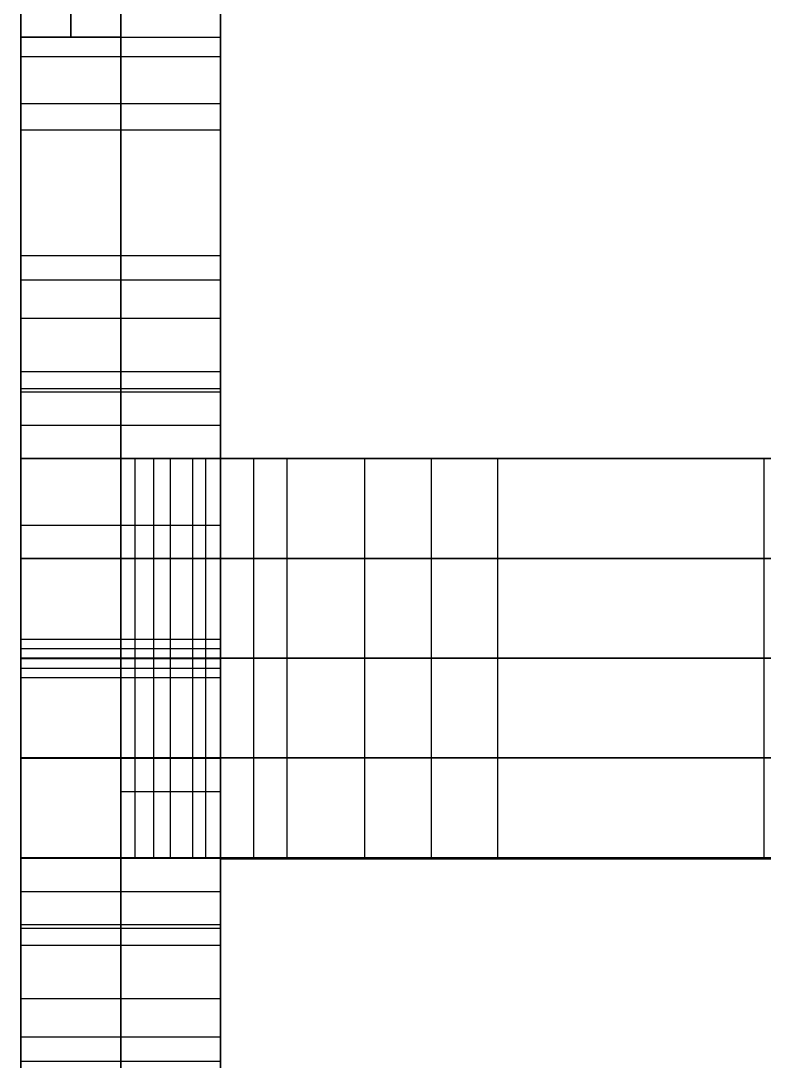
# Model space of a CAD drawing. Extents: x 6886 to 7154, y -44440 to -39703.
# Drawn here: x 6886.5 to 6953.5, y -40607.8 to -40514 of the extents above; entities that cross this region are included whole.
import ezdxf

# ---------------------------------------------------------------- set-up
doc = ezdxf.new("R2010")
doc.units = 0
doc.layers.add('ENDS', color=40, linetype='CONTINUOUS')

# ---------------------------------------------------------------- blocks, each defined once
blk = doc.blocks.new('SKYLARK200_END-S-1')
at = {"layer": 'ENDS'}
for p, q in [((-250, 4712.028, 141), (-250, 3924.028, 141)), ((-250, 3886, 282), (-250, 4021.55, 282)), ((-250, 3886, 264), (-250, 4021.55, 264)), ((-250, 3886, 273), (-250, 4021.55, 273)), ((-259, 3924.028, 141.899), (-259, 3945.028, 141.899)), ((-268, 3924.028, 102.899), (-250, 3924.028, 102.899)), ((-268, 3924.028, 102.899), (-268, 3924.028, 120.899)), ((-268, 3924.028, 180.899), (-250, 3924.028, 180.899)), ((-268, 3924.028, 120.899), (-259, 3924.028, 120.899)), ((-259, 3924.028, 162.899), (-268, 3924.028, 162.899)), ((-268, 3924.028, 162.899), (-268, 3924.028, 180.899)), ((-259, 3924.028, 162.899), (-259, 3924.028, 120.899)), ((-259, 3924.028, 102.899), (-259, 3924.028, 180.899)), ((-259, 3924.028, 141.899), (-250, 3924.028, 141.899)), ((-250, 3924.028, 102.899), (-250, 3924.028, 180.899)), ((-268, 3922.271, 98.656), (-250, 3922.271, 98.656)), ((-268, 3922.271, 185.142), (-250, 3922.271, 185.142)), ((-268, 3869.745, 113.798), (-268, 3918.028, 96.899)), ((-268, 3918.028, 96.899), (-250, 3918.028, 96.899)), ((-268, 3918.028, 186.899), (-250, 3918.028, 186.899)), ((-268, 3918.028, 186.899), (-268, 3869.745, 170)), ((-259, 3869.745, 113.798), (-259, 3918.028, 96.899)), ((-259, 3918.028, 186.899), (-259, 3869.745, 170)), ((-250, 3869.745, 113.798), (-250, 3918.028, 96.899)), ((-250, 3918.028, 186.899), (-250, 3869.745, 170)), ((-268, 3915.653, 294), (-250, 3915.653, 294)), ((-268, 3915.653, -12), (-250, 3915.653, -12)), ((-268, 3904.339, 286), (-250, 3904.339, 286)), ((-268, 3904.339, -4), (-250, 3904.339, -4)), ((-268, 3902.147, 283.101), (-250, 3902.147, 283.101)), ((-268, 3902.147, -1.101), (-250, 3902.147, -1.101)), ((-268, 3886.028, 282), (-268, 3898.683, 282)), ((-268, 3898.683, 282), (-250, 3898.683, 282)), ((-268, 3898.683), (-250, 3898.683)), ((-268, 3898.683), (-268, 3886.028)), ((-259, 3886.028, 282), (-259, 3898.683, 282)), ((-259, 3898.683), (-259, 3886.028)), ((-250, 3886.028, 282), (-250, 3898.683, 282)), ((-250, 3898.683), (-250, 3886.028)), ((-268, 3893.886, 105.349), (-250, 3893.886, 105.349)), ((-268, 3893.886, 178.449), (-250, 3893.886, 178.449)), ((-268, 3892.355, 282), (-250, 3892.355, 282)), ((-268, 3892.355), (-250, 3892.355)), ((-268, 3868.028, 220), (-268, 3892.028, 220)), ((-268, 3892.028, 220), (-250, 3892.028, 220)), ((-268, 3892.028, 220), (-268, 3892.028, 233)), ((-268, 3892.028, 233), (-250, 3892.028, 233)), ((-268, 3892.028, 233), (-268, 3886.028, 233)), ((-268, 3892.028, 258), (-250, 3892.028, 258)), ((-268, 3892.028, 258), (-268, 3892.028, 270)), ((-268, 3892.028, 270), (-250, 3892.028, 270)), ((-268, 3892.028, 270), (-268, 3886.028, 270)), ((-268, 3886.028, 13.798), (-268, 3892.028, 13.798)), ((-268, 3892.028, 13.798), (-250, 3892.028, 13.798)), ((-268, 3892.028, 13.798), (-268, 3892.028, 25.798)), ((-268, 3892.028, 25.798), (-250, 3892.028, 25.798)), ((-268, 3892.028, 25.798), (-268, 3886.028, 25.798)), ((-268, 3892.028, 50.798), (-250, 3892.028, 50.798)), ((-268, 3892.028, 50.798), (-268, 3892.028, 63.798)), ((-268, 3892.028, 63.798), (-250, 3892.028, 63.798)), ((-268, 3892.028, 63.798), (-268, 3868.028, 63.798)), ((-268, 3886.028, 258), (-268, 3892.028, 258)), ((-268, 3886.028, 50.798), (-268, 3892.028, 50.798)), ((-268, 3892.028, 226.5), (-250, 3892.028, 226.5)), ((-268, 3892.028, 264), (-250, 3892.028, 264)), ((-268, 3892.028, 19.798), (-250, 3892.028, 19.798)), ((-268, 3892.028, 57.298), (-250, 3892.028, 57.298)), ((-259, 3868.028, 220), (-259, 3892.028, 220)), ((-259, 3892.028, 220), (-259, 3892.028, 233)), ((-259, 3868.028, 258), (-259, 3892.028, 258)), ((-259, 3892.028, 258), (-259, 3892.028, 270)), ((-259, 3892.028, 270), (-259, 3886.028, 270)), ((-259, 3886.028, 13.798), (-259, 3892.028, 13.798)), ((-259, 3892.028, 13.798), (-259, 3892.028, 25.798)), ((-259, 3868.028, 50.798), (-259, 3892.028, 50.798)), ((-259, 3892.028, 50.798), (-259, 3892.028, 63.798)), ((-259, 3892.028, 63.798), (-259, 3868.028, 63.798)), ((-259, 3892.028, 233), (-259, 3868.028, 233)), ((-259, 3892.028, 25.798), (-259, 3868.028, 25.798)), ((-250, 3868.028, 220), (-250, 3892.028, 220)), ((-250, 3892.028, 220), (-250, 3892.028, 233)), ((-250, 3892.028, 233), (-250, 3868.028, 233)), ((-250, 3868.028, 258), (-250, 3892.028, 258)), ((-250, 3892.028, 258), (-250, 3892.028, 270)), ((-250, 3892.028, 270), (-250, 3886.028, 270)), ((-250, 3886.028, 13.798), (-250, 3892.028, 13.798)), ((-250, 3892.028, 13.798), (-250, 3892.028, 25.798)), ((-250, 3892.028, 25.798), (-250, 3868.028, 25.798)), ((-250, 3868.028, 50.798), (-250, 3892.028, 50.798)), ((-250, 3892.028, 50.798), (-250, 3892.028, 63.798)), ((-250, 3892.028, 63.798), (-250, 3868.028, 63.798)), ((-268, 3889.028, 270), (-250, 3889.028, 270)), ((-268, 3889.028, 13.798), (-250, 3889.028, 13.798)), ((-268, 3868.028, 0), (-268, 3886.028, 0)), ((-237, 3886.028, 0), (-268, 3886.028, 0)), ((-268, 3868.028, 62.899), (-268, 3886.028, 62.899)), ((-268, 3886.028, 0), (-268, 3886.028, 62.899)), ((-268, 3886.028, 62.899), (-244, 3886.028, 62.899)), ((-268, 3868.028, 219.101), (-268, 3886.028, 219.101)), ((-244, 3886.028, 219.101), (-268, 3886.028, 219.101)), ((-268, 3868.028, 282), (-268, 3886.028, 282)), ((-268, 3886.028, 219.101), (-268, 3886.028, 282)), ((-268, 3886.028, 282), (-237, 3886.028, 282)), ((-268, 3868.028, 31.449), (-268, 3886.028, 31.449)), ((-268, 3868.028, 250.55), (-268, 3886.028, 250.55)), ((-268, 3868.028, 0), (-268, 3886.028, 0)), ((-237, 3886.028, 0), (-268, 3886.028, 0)), ((-268, 3868.028, 62.899), (-268, 3886.028, 62.899)), ((-268, 3886.028, 0), (-268, 3886.028, 62.899)), ((-268, 3886.028, 62.899), (-244, 3886.028, 62.899)), ((-268, 3868.028, 219.101), (-268, 3886.028, 219.101)), ((-244, 3886.028, 219.101), (-268, 3886.028, 219.101)), ((-268, 3868.028, 282), (-268, 3886.028, 282)), ((-268, 3886.028, 219.101), (-268, 3886.028, 282)), ((-268, 3886.028, 282), (-237, 3886.028, 282)), ((-268, 3868.028, 31.449), (-268, 3886.028, 31.449)), ((-268, 3868.028, 250.55), (-268, 3886.028, 250.55)), ((-268, 3886.028, 270), (-250, 3886.028, 270)), ((-268, 3886.028, 270), (-268, 3886.028, 282)), ((-268, 3886.028, 282), (-250, 3886.028, 282)), ((-268, 3886.028), (-250, 3886.028)), ((-268, 3886.028), (-268, 3886.028, 13.798)), ((-268, 3886.028, 13.798), (-250, 3886.028, 13.798)), ((-259, 3886.028, 233), (-268, 3886.028, 233)), ((-259, 3886.028, 258), (-268, 3886.028, 258)), ((-268, 3886.028, 258), (-268, 3886.028, 233)), ((-259, 3886.028, 25.798), (-268, 3886.028, 25.798)), ((-259, 3886.028, 50.798), (-268, 3886.028, 50.798)), ((-268, 3886.028, 50.798), (-268, 3886.028, 25.798)), ((-268, 3886.028, 258), (-250, 3886.028, 258)), ((-268, 3886.028, 276), (-250, 3886.028, 276)), ((-268, 3886.028, 6.899), (-250, 3886.028, 6.899)), ((-268, 3886.028, 245.5), (-259, 3886.028, 245.5)), ((-268, 3886.028, 38.298), (-259, 3886.028, 38.298)), ((-263.5, 3886.028, 258), (-263.5, 3886.028, 233)), ((-263.5, 3886.028, 50.798), (-263.5, 3886.028, 25.798)), ((-259, 3868.028, 257.101), (-259, 3886.028, 257.101)), ((-259, 3868.028, 232.101), (-259, 3886.028, 232.101)), ((-259, 3886.028, 257.101), (-259, 3886.028, 232.101)), ((-259, 3868.028, 49.899), (-259, 3886.028, 49.899)), ((-259, 3868.028, 24.899), (-259, 3886.028, 24.899)), ((-259, 3886.028, 49.899), (-259, 3886.028, 24.899)), ((-259, 3868.028, 244.601), (-259, 3886.028, 244.601)), ((-259, 3868.028, 37.399), (-259, 3886.028, 37.399)), ((-259, 3868.028, 257.101), (-259, 3886.028, 257.101)), ((-259, 3868.028, 232.101), (-259, 3886.028, 232.101)), ((-259, 3886.028, 257.101), (-259, 3886.028, 232.101)), ((-259, 3868.028, 49.899), (-259, 3886.028, 49.899)), ((-259, 3868.028, 24.899), (-259, 3886.028, 24.899)), ((-259, 3886.028, 49.899), (-259, 3886.028, 24.899)), ((-259, 3868.028, 244.601), (-259, 3886.028, 244.601)), ((-259, 3868.028, 37.399), (-259, 3886.028, 37.399)), ((-259, 3886.028, 233), (-259, 3886.028, 258)), ((-259, 3868.028, 233), (-259, 3886.028, 233)), ((-259, 3886.028, 258), (-259, 3868.028, 258)), ((-259, 3886.028, 25.798), (-259, 3886.028, 50.798)), ((-259, 3868.028, 25.798), (-259, 3886.028, 25.798)), ((-259, 3886.028, 50.798), (-259, 3868.028, 50.798)), ((-259, 3886.028, 270), (-259, 3886.028, 282)), ((-259, 3886.028), (-259, 3886.028, 13.798)), ((-259, 3868.028, 245.5), (-259, 3886.028, 245.5)), ((-259, 3868.028, 38.298), (-259, 3886.028, 38.298)), ((-259, 3886.028, 25.798), (-250, 3886.028, 25.798)), ((-257.682, 3868.028, 260.283), (-257.682, 3886.028, 260.283)), ((-257.682, 3868.028, 228.919), (-257.682, 3886.028, 228.919)), ((-257.682, 3868.028, 53.081), (-257.682, 3886.028, 53.081)), ((-257.682, 3868.028, 21.717), (-257.682, 3886.028, 21.717)), ((-257.682, 3868.028, 260.283), (-257.682, 3886.028, 260.283)), ((-257.682, 3868.028, 228.919), (-257.682, 3886.028, 228.919)), ((-257.682, 3868.028, 53.081), (-257.682, 3886.028, 53.081)), ((-257.682, 3868.028, 21.717), (-257.682, 3886.028, 21.717)), ((-256, 3868.028, 219.101), (-256, 3886.028, 219.101)), ((-256, 3868.028, 219.101), (-256, 3886.028, 219.101)), ((-254.5, 3868.028, 261.601), (-254.5, 3886.028, 261.601)), ((-254.5, 3868.028, 227.601), (-254.5, 3886.028, 227.601)), ((-254.5, 3868.028, 54.399), (-254.5, 3886.028, 54.399)), ((-254.5, 3868.028, 20.399), (-254.5, 3886.028, 20.399)), ((-254.5, 3868.028, 261.601), (-254.5, 3886.028, 261.601)), ((-254.5, 3868.028, 227.601), (-254.5, 3886.028, 227.601)), ((-254.5, 3868.028, 54.399), (-254.5, 3886.028, 54.399)), ((-254.5, 3868.028, 20.399), (-254.5, 3886.028, 20.399)), ((-252.5, 3868.028, 0), (-252.5, 3886.028, 0)), ((-252.5, 3868.028, 282), (-252.5, 3886.028, 282)), ((-252.5, 3868.028, 0), (-252.5, 3886.028, 0)), ((-252.5, 3868.028, 282), (-252.5, 3886.028, 282)), ((-251.318, 3868.028, 260.283), (-251.318, 3886.028, 260.283)), ((-251.318, 3868.028, 228.919), (-251.318, 3886.028, 228.919)), ((-251.318, 3868.028, 53.081), (-251.318, 3886.028, 53.081)), ((-251.318, 3868.028, 21.717), (-251.318, 3886.028, 21.717)), ((-251.318, 3868.028, 260.283), (-251.318, 3886.028, 260.283)), ((-251.318, 3868.028, 228.919), (-251.318, 3886.028, 228.919)), ((-251.318, 3868.028, 53.081), (-251.318, 3886.028, 53.081)), ((-251.318, 3868.028, 21.717), (-251.318, 3886.028, 21.717)), ((-188, 3886.062, 282), (-250, 3886, 282)), ((-188, 3886.062, 264), (-250, 3886, 264)), ((-188, 3886.062, 273), (-250, 3886, 273)), ((-250, 3868.028, 74.899), (-250, 3886.028, 74.899)), ((-244, 3886.028, 74.899), (-250, 3886.028, 74.899)), ((-250, 3868.028, 207.101), (-250, 3886.028, 207.101)), ((-250, 3886.028, 74.899), (-250, 3886.028, 207.101)), ((-250, 3886.028, 207.101), (-244, 3886.028, 207.101)), ((-250, 3868.028, 257.101), (-250, 3886.028, 257.101)), ((-250, 3868.028, 232.101), (-250, 3886.028, 232.101)), ((-250, 3886.028, 232.101), (-250, 3886.028, 257.101)), ((-250, 3868.028, 49.899), (-250, 3886.028, 49.899)), ((-250, 3886.028, 24.899), (-250, 3886.028, 49.899)), ((-250, 3868.028, 24.899), (-250, 3886.028, 24.899)), ((-250, 3868.028, 62.899), (-250, 3886.028, 62.899)), ((-250, 3868.028, 141), (-250, 3886.028, 141)), ((-250, 3868.028, 244.601), (-250, 3886.028, 244.601)), ((-250, 3868.028, 37.399), (-250, 3886.028, 37.399)), ((-250, 3886.028, 141), (-50, 3886.028, 141)), ((-250, 3868.028, 74.899), (-250, 3886.028, 74.899)), ((-244, 3886.028, 74.899), (-250, 3886.028, 74.899)), ((-250, 3868.028, 207.101), (-250, 3886.028, 207.101)), ((-250, 3886.028, 74.899), (-250, 3886.028, 207.101)), ((-250, 3886.028, 207.101), (-244, 3886.028, 207.101)), ((-250, 3868.028, 257.101), (-250, 3886.028, 257.101)), ((-250, 3868.028, 232.101), (-250, 3886.028, 232.101)), ((-250, 3886.028, 232.101), (-250, 3886.028, 257.101)), ((-250, 3868.028, 49.899), (-250, 3886.028, 49.899)), ((-250, 3886.028, 24.899), (-250, 3886.028, 49.899)), ((-250, 3868.028, 24.899), (-250, 3886.028, 24.899)), ((-250, 3868.028, 62.899), (-250, 3886.028, 62.899)), ((-250, 3868.028, 141), (-250, 3886.028, 141)), ((-250, 3868.028, 244.601), (-250, 3886.028, 244.601)), ((-250, 3868.028, 37.399), (-250, 3886.028, 37.399)), ((-250, 3886.028, 141), (-50, 3886.028, 141)), ((-250, 3886.028, 270), (-250, 3886.028, 282)), ((-250, 3886.028), (-250, 3886.028, 13.798)), ((-250, 3886, 282), (-250, 3886, 264)), ((-247, 3868.028, 74.899), (-247, 3886.028, 74.899)), ((-247, 3868.028, 207.101), (-247, 3886.028, 207.101)), ((-247, 3868.028, 74.899), (-247, 3886.028, 74.899)), ((-247, 3868.028, 207.101), (-247, 3886.028, 207.101)), ((-244, 3868.028, 62.899), (-244, 3886.028, 62.899)), ((-244, 3868.028, 74.899), (-244, 3886.028, 74.899)), ((-244, 3886.028, 62.899), (-244, 3886.028, 74.899)), ((-244, 3868.028, 207.101), (-244, 3886.028, 207.101)), ((-244, 3868.028, 219.101), (-244, 3886.028, 219.101)), ((-244, 3886.028, 207.101), (-244, 3886.028, 219.101)), ((-244, 3868.028, 68.899), (-244, 3886.028, 68.899)), ((-244, 3868.028, 213.101), (-244, 3886.028, 213.101)), ((-244, 3868.028, 62.899), (-244, 3886.028, 62.899)), ((-244, 3868.028, 74.899), (-244, 3886.028, 74.899)), ((-244, 3886.028, 62.899), (-244, 3886.028, 74.899)), ((-244, 3868.028, 207.101), (-244, 3886.028, 207.101)), ((-244, 3868.028, 219.101), (-244, 3886.028, 219.101)), ((-244, 3886.028, 207.101), (-244, 3886.028, 219.101)), ((-244, 3868.028, 68.899), (-244, 3886.028, 68.899)), ((-244, 3868.028, 213.101), (-244, 3886.028, 213.101)), ((-237, 3868.028, 6), (-237, 3886.028, 6)), ((-225, 3886.028, 6), (-237, 3886.028, 6)), ((-237, 3868.028, 0), (-237, 3886.028, 0)), ((-237, 3886.028, 6), (-237, 3886.028, 0)), ((-237, 3868.028, 282), (-237, 3886.028, 282)), ((-237, 3868.028, 276), (-237, 3886.028, 276)), ((-237, 3886.028, 282), (-237, 3886.028, 276)), ((-237, 3886.028, 276), (-225, 3886.028, 276)), ((-237, 3868.028, 3), (-237, 3886.028, 3)), ((-237, 3868.028, 279), (-237, 3886.028, 279)), ((-237, 3868.028, 6), (-237, 3886.028, 6)), ((-225, 3886.028, 6), (-237, 3886.028, 6)), ((-237, 3868.028, 0), (-237, 3886.028, 0)), ((-237, 3886.028, 6), (-237, 3886.028, 0)), ((-237, 3868.028, 282), (-237, 3886.028, 282)), ((-237, 3868.028, 276), (-237, 3886.028, 276)), ((-237, 3886.028, 282), (-237, 3886.028, 276)), ((-237, 3886.028, 276), (-225, 3886.028, 276)), ((-237, 3868.028, 3), (-237, 3886.028, 3)), ((-237, 3868.028, 279), (-237, 3886.028, 279)), ((-231, 3868.028, 6), (-231, 3886.028, 6)), ((-231, 3868.028, 276), (-231, 3886.028, 276)), ((-231, 3868.028, 6), (-231, 3886.028, 6)), ((-231, 3868.028, 276), (-231, 3886.028, 276)), ((-225, 3868.028, -18), (-225, 3886.028, -18)), ((-177, 3886.028, -18), (-225, 3886.028, -18)), ((-225, 3868.028, 6), (-225, 3886.028, 6)), ((-225, 3886.028, -18), (-225, 3886.028, 6)), ((-225, 3868.028, 276), (-225, 3886.028, 276)), ((-225, 3868.028, 300), (-225, 3886.028, 300)), ((-225, 3886.028, 276), (-225, 3886.028, 300)), ((-225, 3886.028, 300), (-177, 3886.028, 300)), ((-225, 3868.028, 0), (-225, 3886.028, 0)), ((-225, 3868.028, 282), (-225, 3886.028, 282)), ((-225, 3868.028, -18), (-225, 3886.028, -18)), ((-177, 3886.028, -18), (-225, 3886.028, -18)), ((-225, 3868.028, 6), (-225, 3886.028, 6)), ((-225, 3886.028, -18), (-225, 3886.028, 6)), ((-225, 3868.028, 276), (-225, 3886.028, 276)), ((-225, 3868.028, 300), (-225, 3886.028, 300)), ((-225, 3886.028, 276), (-225, 3886.028, 300)), ((-225, 3886.028, 300), (-177, 3886.028, 300)), ((-225, 3868.028, 0), (-225, 3886.028, 0)), ((-225, 3868.028, 282), (-225, 3886.028, 282)), ((-219, 3886.031, 282), (-219, 3886.031, 264)), ((-201, 3868.028, -18), (-201, 3886.028, -18)), ((-268, 3880.028, 220), (-250, 3880.028, 220)), ((-268, 3880.028, 63.798), (-250, 3880.028, 63.798)), ((-259, 3880.028, 50.798), (-250, 3880.028, 50.798)), ((-259, 3880.028, 233), (-250, 3880.028, 233)), ((-237, 3877.028, 0), (-268, 3877.028, 0)), ((-268, 3877.028, 0), (-268, 3877.028, 62.899)), ((-268, 3877.028, 62.899), (-244, 3877.028, 62.899)), ((-244, 3877.028, 219.101), (-268, 3877.028, 219.101)), ((-268, 3877.028, 219.101), (-268, 3877.028, 282)), ((-268, 3877.028, 282), (-237, 3877.028, 282)), ((-237, 3877.028, 0), (-268, 3877.028, 0)), ((-268, 3877.028, 0), (-268, 3877.028, 62.899)), ((-268, 3877.028, 62.899), (-244, 3877.028, 62.899)), ((-244, 3877.028, 219.101), (-268, 3877.028, 219.101)), ((-268, 3877.028, 219.101), (-268, 3877.028, 282)), ((-268, 3877.028, 282), (-237, 3877.028, 282)), ((-259, 3877.028, 257.101), (-259, 3877.028, 232.101)), ((-259, 3877.028, 49.899), (-259, 3877.028, 24.899)), ((-259, 3877.028, 257.101), (-259, 3877.028, 232.101)), ((-259, 3877.028, 49.899), (-259, 3877.028, 24.899)), ((-259, 3877.028, 233), (-259, 3877.028, 258)), ((-259, 3877.028, 25.798), (-259, 3877.028, 50.798)), ((-244, 3877.028, 74.899), (-250, 3877.028, 74.899)), ((-250, 3877.028, 74.899), (-250, 3877.028, 207.101)), ((-250, 3877.028, 207.101), (-244, 3877.028, 207.101)), ((-250, 3877.028, 232.101), (-250, 3877.028, 257.101)), ((-250, 3877.028, 24.899), (-250, 3877.028, 49.899)), ((-244, 3877.028, 74.899), (-250, 3877.028, 74.899)), ((-250, 3877.028, 74.899), (-250, 3877.028, 207.101)), ((-250, 3877.028, 207.101), (-244, 3877.028, 207.101)), ((-250, 3877.028, 232.101), (-250, 3877.028, 257.101)), ((-250, 3877.028, 24.899), (-250, 3877.028, 49.899)), ((-244, 3877.028, 62.899), (-244, 3877.028, 74.899)), ((-244, 3877.028, 207.101), (-244, 3877.028, 219.101)), ((-244, 3877.028, 62.899), (-244, 3877.028, 74.899)), ((-244, 3877.028, 207.101), (-244, 3877.028, 219.101)), ((-225, 3877.028, 6), (-237, 3877.028, 6)), ((-237, 3877.028, 6), (-237, 3877.028, 0)), ((-237, 3877.028, 282), (-237, 3877.028, 276)), ((-237, 3877.028, 276), (-225, 3877.028, 276)), ((-225, 3877.028, 6), (-237, 3877.028, 6)), ((-237, 3877.028, 6), (-237, 3877.028, 0)), ((-237, 3877.028, 282), (-237, 3877.028, 276)), ((-237, 3877.028, 276), (-225, 3877.028, 276)), ((-177, 3877.028, -18), (-225, 3877.028, -18)), ((-225, 3877.028, -18), (-225, 3877.028, 6)), ((-225, 3877.028, 276), (-225, 3877.028, 300)), ((-225, 3877.028, 300), (-177, 3877.028, 300)), ((-177, 3877.028, -18), (-225, 3877.028, -18)), ((-225, 3877.028, -18), (-225, 3877.028, 6)), ((-225, 3877.028, 276), (-225, 3877.028, 300)), ((-225, 3877.028, 300), (-177, 3877.028, 300)), ((-268, 3869.745, 113.798), (-250, 3869.745, 113.798)), ((-268, 3869.745, 170), (-250, 3869.745, 170)), ((-268, 3868.9, 113.985), (-250, 3868.9, 113.985)), ((-268, 3868.9, 169.813), (-250, 3868.9, 169.813)), ((-237, 3868.028, 0), (-268, 3868.028, 0)), ((-268, 3868.028, 0), (-268, 3868.028, 62.899)), ((-268, 3868.028, 62.899), (-244, 3868.028, 62.899)), ((-244, 3868.028, 219.101), (-268, 3868.028, 219.101)), ((-268, 3868.028, 219.101), (-268, 3868.028, 282)), ((-268, 3868.028, 282), (-237, 3868.028, 282)), ((-268, 3850.028, 0), (-268, 3868.028, 0)), ((-237, 3868.028, 0), (-268, 3868.028, 0)), ((-268, 3850.028, 62.899), (-268, 3868.028, 62.899)), ((-268, 3868.028, 0), (-268, 3868.028, 62.899)), ((-268, 3868.028, 62.899), (-244, 3868.028, 62.899)), ((-268, 3850.028, 219.101), (-268, 3868.028, 219.101)), ((-244, 3868.028, 219.101), (-268, 3868.028, 219.101)), ((-268, 3850.028, 282), (-268, 3868.028, 282)), ((-268, 3868.028, 219.101), (-268, 3868.028, 282)), ((-268, 3868.028, 282), (-237, 3868.028, 282)), ((-268, 3850.028, 31.449), (-268, 3868.028, 31.449)), ((-268, 3850.028, 250.55), (-268, 3868.028, 250.55)), ((-237, 3868.028, 0), (-268, 3868.028, 0)), ((-268, 3868.028, 0), (-268, 3868.028, 62.899)), ((-268, 3868.028, 62.899), (-244, 3868.028, 62.899)), ((-244, 3868.028, 219.101), (-268, 3868.028, 219.101)), ((-268, 3868.028, 219.101), (-268, 3868.028, 282)), ((-268, 3868.028, 282), (-237, 3868.028, 282)), ((-268, 3868.028, 169.749), (-268, 3868.028, 220)), ((-268, 3868.028, 220), (-250, 3868.028, 220)), ((-268, 3868.028, 169.749), (-250, 3868.028, 169.749)), ((-268, 3868.028, 63.798), (-250, 3868.028, 63.798)), ((-268, 3868.028, 63.798), (-268, 3868.028, 114.049)), ((-268, 3868.028, 114.049), (-250, 3868.028, 114.049)), ((-268, 3868.028, 194.874), (-250, 3868.028, 194.874)), ((-268, 3868.028, 88.924), (-250, 3868.028, 88.924)), ((-268, 3850, 220), (-268, 3868, 220)), ((-268, 3868, 220), (-250, 3868, 220)), ((-268, 3868, 220), (-268, 3868, 169.749)), ((-268, 3868, 169.749), (-250, 3868, 169.749)), ((-268, 3868, 114.049), (-250, 3868, 114.049)), ((-268, 3868, 114.049), (-268, 3868, 63.798)), ((-268, 3868, 63.798), (-250, 3868, 63.798)), ((-268, 3868, 63.798), (-268, 3850, 63.798)), ((-268, 3868, 170), (-250, 3868, 170)), ((-268, 3868, 113.798), (-250, 3868, 113.798)), ((-259, 3868.028, 257.101), (-259, 3868.028, 232.101)), ((-259, 3868.028, 49.899), (-259, 3868.028, 24.899)), ((-259, 3850.028, 257.101), (-259, 3868.028, 257.101)), ((-259, 3850.028, 232.101), (-259, 3868.028, 232.101)), ((-259, 3868.028, 257.101), (-259, 3868.028, 232.101)), ((-259, 3850.028, 49.899), (-259, 3868.028, 49.899)), ((-259, 3850.028, 24.899), (-259, 3868.028, 24.899)), ((-259, 3868.028, 49.899), (-259, 3868.028, 24.899)), ((-259, 3850.028, 244.601), (-259, 3868.028, 244.601)), ((-259, 3850.028, 37.399), (-259, 3868.028, 37.399)), ((-259, 3868.028, 257.101), (-259, 3868.028, 232.101)), ((-259, 3868.028, 49.899), (-259, 3868.028, 24.899)), ((-259, 3868.028, 258), (-259, 3868.028, 233)), ((-259, 3868.028, 233), (-250, 3868.028, 233)), ((-259, 3868.028, 258), (-250, 3868.028, 258)), ((-259, 3868.028, 50.798), (-259, 3868.028, 25.798)), ((-259, 3868.028, 25.798), (-250, 3868.028, 25.798)), ((-259, 3868.028, 50.798), (-250, 3868.028, 50.798)), ((-259, 3868.028, 169.749), (-259, 3868.028, 220)), ((-259, 3868.028, 63.798), (-259, 3868.028, 114.049)), ((-259, 3868.028, 245.5), (-250, 3868.028, 245.5)), ((-259, 3868.028, 38.298), (-250, 3868.028, 38.298)), ((-259, 3868, 25.798), (-259, 3868, 50.798)), ((-259, 3868, 50.798), (-259, 3850, 50.798)), ((-259, 3850, 25.798), (-259, 3868, 25.798)), ((-259, 3868, 50.798), (-250, 3868, 50.798)), ((-259, 3868, 25.798), (-250, 3868, 25.798)), ((-259, 3868, 258), (-259, 3850, 258)), ((-259, 3868, 233), (-259, 3868, 258)), ((-259, 3850, 233), (-259, 3868, 233)), ((-259, 3868, 258), (-250, 3868, 258)), ((-259, 3868, 233), (-250, 3868, 233)), ((-259, 3850, 220), (-259, 3868, 220)), ((-259, 3868, 220), (-259, 3868, 169.749)), ((-259, 3868, 114.049), (-259, 3868, 63.798)), ((-259, 3868, 63.798), (-259, 3850, 63.798)), ((-259, 3850, 38.298), (-259, 3868, 38.298)), ((-259, 3844, 50.798), (-259, 3868, 50.798)), ((-259, 3868, 50.798), (-259, 3868, 25.798)), ((-259, 3868, 38.298), (-250, 3868, 38.298)), ((-259, 3868, 25.798), (-259, 3844, 25.798)), ((-259, 3850, 245.5), (-259, 3868, 245.5)), ((-259, 3844, 258), (-259, 3868, 258)), ((-259, 3868, 245.5), (-250, 3868, 245.5)), ((-257.682, 3850.028, 260.283), (-257.682, 3868.028, 260.283)), ((-257.682, 3850.028, 228.919), (-257.682, 3868.028, 228.919)), ((-257.682, 3850.028, 53.081), (-257.682, 3868.028, 53.081)), ((-257.682, 3850.028, 21.717), (-257.682, 3868.028, 21.717)), ((-256, 3850.028, 219.101), (-256, 3868.028, 219.101)), ((-254.5, 3850.028, 261.601), (-254.5, 3868.028, 261.601)), ((-254.5, 3850.028, 227.601), (-254.5, 3868.028, 227.601)), ((-254.5, 3850.028, 54.399), (-254.5, 3868.028, 54.399)), ((-254.5, 3850.028, 20.399), (-254.5, 3868.028, 20.399)), ((-254.5, 3868.028, 233), (-254.5, 3868.028, 258)), ((-254.5, 3868.028, 25.798), (-254.5, 3868.028, 50.798)), ((-254.5, 3868, 258), (-254.5, 3868, 233)), ((-252.5, 3850.028, 0), (-252.5, 3868.028, 0)), ((-252.5, 3850.028, 282), (-252.5, 3868.028, 282)), ((-251.318, 3850.028, 260.283), (-251.318, 3868.028, 260.283)), ((-251.318, 3850.028, 228.919), (-251.318, 3868.028, 228.919)), ((-251.318, 3850.028, 53.081), (-251.318, 3868.028, 53.081)), ((-251.318, 3850.028, 21.717), (-251.318, 3868.028, 21.717)), ((-244, 3868.028, 74.899), (-250, 3868.028, 74.899)), ((-250, 3868.028, 74.899), (-250, 3868.028, 207.101)), ((-250, 3868.028, 207.101), (-244, 3868.028, 207.101)), ((-250, 3868.028, 232.101), (-250, 3868.028, 257.101)), ((-250, 3868.028, 24.899), (-250, 3868.028, 49.899)), ((-250, 3868.028, 141), (-50, 3868.028, 141)), ((-250, 3850.028, 74.899), (-250, 3868.028, 74.899)), ((-244, 3868.028, 74.899), (-250, 3868.028, 74.899)), ((-250, 3850.028, 207.101), (-250, 3868.028, 207.101)), ((-250, 3868.028, 74.899), (-250, 3868.028, 207.101)), ((-250, 3868.028, 207.101), (-244, 3868.028, 207.101)), ((-250, 3850.028, 257.101), (-250, 3868.028, 257.101)), ((-250, 3850.028, 232.101), (-250, 3868.028, 232.101)), ((-250, 3868.028, 232.101), (-250, 3868.028, 257.101)), ((-250, 3850.028, 49.899), (-250, 3868.028, 49.899)), ((-250, 3868.028, 24.899), (-250, 3868.028, 49.899)), ((-250, 3850.028, 24.899), (-250, 3868.028, 24.899)), ((-250, 3850.028, 62.899), (-250, 3868.028, 62.899)), ((-250, 3850.028, 141), (-250, 3868.028, 141)), ((-250, 3850.028, 244.601), (-250, 3868.028, 244.601)), ((-250, 3850.028, 37.399), (-250, 3868.028, 37.399)), ((-250, 3868.028, 141), (-50, 3868.028, 141)), ((-244, 3868.028, 74.899), (-250, 3868.028, 74.899)), ((-250, 3868.028, 74.899), (-250, 3868.028, 207.101)), ((-250, 3868.028, 207.101), (-244, 3868.028, 207.101)), ((-250, 3868.028, 232.101), (-250, 3868.028, 257.101)), ((-250, 3868.028, 24.899), (-250, 3868.028, 49.899)), ((-250, 3868.028, 141), (-50, 3868.028, 141)), ((-250, 3868.028, 169.749), (-250, 3868.028, 220)), ((-250, 3868.028, 233), (-250, 3868.028, 258)), ((-250, 3868.028, 25.798), (-250, 3868.028, 50.798)), ((-250, 3868.028, 63.798), (-250, 3868.028, 114.049)), ((-250, 3844, 258), (-250, 3868, 258)), ((-250, 3868, 258), (-250, 3868, 233)), ((-250, 3868, 233), (-250, 3844, 233)), ((-250, 3850, 220), (-250, 3868, 220)), ((-250, 3868, 220), (-250, 3868, 169.749)), ((-250, 3868, 114.049), (-250, 3868, 63.798)), ((-250, 3868, 63.798), (-250, 3850, 63.798)), ((-250, 3844, 50.798), (-250, 3868, 50.798)), ((-250, 3868, 50.798), (-250, 3868, 25.798)), ((-250, 3868, 25.798), (-250, 3844, 25.798)), ((-247, 3850.028, 74.899), (-247, 3868.028, 74.899)), ((-247, 3850.028, 207.101), (-247, 3868.028, 207.101)), ((-244, 3868.028, 62.899), (-244, 3868.028, 74.899)), ((-244, 3868.028, 207.101), (-244, 3868.028, 219.101)), ((-244, 3850.028, 62.899), (-244, 3868.028, 62.899)), ((-244, 3850.028, 74.899), (-244, 3868.028, 74.899)), ((-244, 3868.028, 62.899), (-244, 3868.028, 74.899)), ((-244, 3850.028, 207.101), (-244, 3868.028, 207.101)), ((-244, 3850.028, 219.101), (-244, 3868.028, 219.101)), ((-244, 3868.028, 207.101), (-244, 3868.028, 219.101)), ((-244, 3850.028, 68.899), (-244, 3868.028, 68.899)), ((-244, 3850.028, 213.101), (-244, 3868.028, 213.101)), ((-244, 3868.028, 62.899), (-244, 3868.028, 74.899)), ((-244, 3868.028, 207.101), (-244, 3868.028, 219.101)), ((-225, 3868.028, 6), (-237, 3868.028, 6)), ((-237, 3868.028, 6), (-237, 3868.028, 0)), ((-237, 3868.028, 282), (-237, 3868.028, 276)), ((-237, 3868.028, 276), (-225, 3868.028, 276)), ((-237, 3850.028, 6), (-237, 3868.028, 6)), ((-225, 3868.028, 6), (-237, 3868.028, 6)), ((-237, 3850.028, 0), (-237, 3868.028, 0)), ((-237, 3868.028, 6), (-237, 3868.028, 0)), ((-237, 3850.028, 282), (-237, 3868.028, 282)), ((-237, 3850.028, 276), (-237, 3868.028, 276)), ((-237, 3868.028, 282), (-237, 3868.028, 276)), ((-237, 3868.028, 276), (-225, 3868.028, 276)), ((-237, 3850.028, 3), (-237, 3868.028, 3)), ((-237, 3850.028, 279), (-237, 3868.028, 279)), ((-225, 3868.028, 6), (-237, 3868.028, 6)), ((-237, 3868.028, 6), (-237, 3868.028, 0)), ((-237, 3868.028, 282), (-237, 3868.028, 276)), ((-237, 3868.028, 276), (-225, 3868.028, 276)), ((-231, 3850.028, 6), (-231, 3868.028, 6)), ((-231, 3850.028, 276), (-231, 3868.028, 276)), ((-177, 3868.028, -18), (-225, 3868.028, -18)), ((-225, 3868.028, -18), (-225, 3868.028, 6)), ((-225, 3868.028, 276), (-225, 3868.028, 300)), ((-225, 3868.028, 300), (-177, 3868.028, 300)), ((-225, 3850.028, -18), (-225, 3868.028, -18)), ((-177, 3868.028, -18), (-225, 3868.028, -18)), ((-225, 3850.028, 6), (-225, 3868.028, 6)), ((-225, 3868.028, -18), (-225, 3868.028, 6)), ((-225, 3850.028, 276), (-225, 3868.028, 276)), ((-225, 3850.028, 300), (-225, 3868.028, 300)), ((-225, 3868.028, 276), (-225, 3868.028, 300)), ((-225, 3868.028, 300), (-177, 3868.028, 300)), ((-225, 3850.028, 0), (-225, 3868.028, 0)), ((-225, 3850.028, 282), (-225, 3868.028, 282)), ((-177, 3868.028, -18), (-225, 3868.028, -18)), ((-225, 3868.028, -18), (-225, 3868.028, 6)), ((-225, 3868.028, 276), (-225, 3868.028, 300)), ((-225, 3868.028, 300), (-177, 3868.028, 300)), ((-201, 3850.028, -18), (-201, 3868.028, -18)), ((-268, 3867.128, 169.812), (-250, 3867.128, 169.812)), ((-268, 3867.128, 113.985), (-250, 3867.128, 113.985)), ((-268, 3866.284, 170), (-250, 3866.284, 170)), ((-268, 3866.284, 170), (-268, 3818, 186.899)), ((-268, 3818, 96.899), (-268, 3866.284, 113.798)), ((-268, 3866.284, 113.798), (-250, 3866.284, 113.798)), ((-259, 3866.284, 170), (-259, 3818, 186.899)), ((-259, 3818, 96.899), (-259, 3866.284, 113.798)), ((-250, 3866.284, 170), (-250, 3818, 186.899)), ((-250, 3818, 96.899), (-250, 3866.284, 113.798)), ((-237, 3859.028, 0), (-268, 3859.028, 0)), ((-268, 3859.028, 0), (-268, 3859.028, 62.899)), ((-268, 3859.028, 62.899), (-244, 3859.028, 62.899)), ((-244, 3859.028, 219.101), (-268, 3859.028, 219.101)), ((-268, 3859.028, 219.101), (-268, 3859.028, 282)), ((-268, 3859.028, 282), (-237, 3859.028, 282)), ((-268, 3859, 220), (-250, 3859, 220)), ((-268, 3859, 63.798), (-250, 3859, 63.798)), ((-259, 3859.028, 257.101), (-259, 3859.028, 232.101)), ((-259, 3859.028, 49.899), (-259, 3859.028, 24.899)), ((-259, 3859, 25.798), (-259, 3859, 50.798)), ((-259, 3859, 233), (-259, 3859, 258)), ((-244, 3859.028, 74.899), (-250, 3859.028, 74.899)), ((-250, 3859.028, 74.899), (-250, 3859.028, 207.101)), ((-250, 3859.028, 207.101), (-244, 3859.028, 207.101)), ((-250, 3859.028, 232.101), (-250, 3859.028, 257.101)), ((-250, 3859.028, 24.899), (-250, 3859.028, 49.899)), ((-244, 3859.028, 62.899), (-244, 3859.028, 74.899)), ((-244, 3859.028, 207.101), (-244, 3859.028, 219.101)), ((-225, 3859.028, 6), (-237, 3859.028, 6)), ((-237, 3859.028, 6), (-237, 3859.028, 0)), ((-237, 3859.028, 282), (-237, 3859.028, 276)), ((-237, 3859.028, 276), (-225, 3859.028, 276)), ((-177, 3859.028, -18), (-225, 3859.028, -18)), ((-225, 3859.028, -18), (-225, 3859.028, 6)), ((-225, 3859.028, 276), (-225, 3859.028, 300)), ((-225, 3859.028, 300), (-177, 3859.028, 300)), ((-259, 3856, 50.798), (-250, 3856, 50.798)), ((-237, 3850.028, 0), (-268, 3850.028, 0)), ((-268, 3850.028, 0), (-268, 3850.028, 62.899)), ((-268, 3850.028, 62.899), (-244, 3850.028, 62.899)), ((-244, 3850.028, 219.101), (-268, 3850.028, 219.101)), ((-268, 3850.028, 219.101), (-268, 3850.028, 282)), ((-268, 3850.028, 282), (-237, 3850.028, 282)), ((-268, 3837.346, 282), (-268, 3850, 282)), ((-268, 3850, 282), (-250, 3850, 282)), ((-268, 3850, 282), (-268, 3850, 270)), ((-268, 3850, 270), (-250, 3850, 270)), ((-268, 3850, 270), (-268, 3844, 270)), ((-268, 3844, 258), (-268, 3850, 258)), ((-268, 3844, 221), (-268, 3850, 221)), ((-268, 3850, 221), (-250, 3850, 221)), ((-268, 3850, 221), (-268, 3850, 220)), ((-268, 3850, 220), (-250, 3850, 220)), ((-268, 3850, 63.798), (-250, 3850, 63.798)), ((-268, 3850, 63.798), (-268, 3850, 62.798)), ((-268, 3850, 62.798), (-250, 3850, 62.798)), ((-268, 3850, 62.798), (-268, 3844, 62.798)), ((-268, 3844, 50.798), (-268, 3850, 50.798)), ((-268, 3844, 13.798), (-268, 3850, 13.798)), ((-268, 3850, 13.798), (-250, 3850, 13.798)), ((-268, 3850, 13.798), (-268, 3850, 0)), ((-268, 3850, 0), (-250, 3850, 0)), ((-268, 3850, 0), (-268, 3837.346, 0)), ((-259, 3850, 50.798), (-268, 3850, 50.798)), ((-268, 3850, 25.798), (-259, 3850, 25.798)), ((-268, 3850, 25.798), (-268, 3850, 50.798)), ((-268, 3850, 25.798), (-268, 3844, 25.798)), ((-268, 3850, 233), (-268, 3850, 258)), ((-268, 3850, 233), (-259, 3850, 233)), ((-259, 3850, 258), (-268, 3850, 258)), ((-268, 3850, 233), (-268, 3844, 233)), ((-268, 3850, 276), (-250, 3850, 276)), ((-268, 3850, 220.5), (-250, 3850, 220.5)), ((-268, 3850, 63.298), (-250, 3850, 63.298)), ((-268, 3850, 6.899), (-250, 3850, 6.899)), ((-268, 3850, 38.298), (-259, 3850, 38.298)), ((-268, 3850, 245.5), (-259, 3850, 245.5)), ((-268, 3850, 233), (-250, 3850, 233)), ((-263.5, 3850, 25.798), (-263.5, 3850, 50.798)), ((-263.5, 3850, 233), (-263.5, 3850, 258)), ((-259, 3850.028, 257.101), (-259, 3850.028, 232.101)), ((-259, 3850.028, 49.899), (-259, 3850.028, 24.899)), ((-259, 3850, 50.798), (-259, 3850, 25.798)), ((-259, 3850, 258), (-259, 3850, 233)), ((-259, 3837.346, 282), (-259, 3850, 282)), ((-259, 3850, 282), (-259, 3850, 270)), ((-259, 3850, 270), (-259, 3844, 270)), ((-259, 3844, 221), (-259, 3850, 221)), ((-259, 3850, 221), (-259, 3850, 220)), ((-259, 3850, 63.798), (-259, 3850, 62.798)), ((-259, 3850, 62.798), (-259, 3844, 62.798)), ((-259, 3844, 13.798), (-259, 3850, 13.798)), ((-259, 3850, 13.798), (-259, 3850, 0)), ((-259, 3850, 0), (-259, 3837.346, 0)), ((-259, 3850, 25.798), (-250, 3850, 25.798)), ((-259, 3850, 258), (-250, 3850, 258)), ((-259, 3850, 233), (-259, 3844, 233)), ((-244, 3850.028, 74.899), (-250, 3850.028, 74.899)), ((-250, 3850.028, 74.899), (-250, 3850.028, 207.101)), ((-250, 3850.028, 207.101), (-244, 3850.028, 207.101)), ((-250, 3850.028, 232.101), (-250, 3850.028, 257.101)), ((-250, 3850.028, 24.899), (-250, 3850.028, 49.899)), ((-250, 3850.028, 141), (-50, 3850.028, 141)), ((-250, 3837.346, 282), (-250, 3850, 282)), ((-250, 3850, 282), (-250, 3850, 270)), ((-250, 3850, 270), (-250, 3844, 270)), ((-250, 3844, 221), (-250, 3850, 221)), ((-250, 3850, 221), (-250, 3850, 220)), ((-250, 3850, 63.798), (-250, 3850, 62.798)), ((-250, 3850, 62.798), (-250, 3844, 62.798)), ((-250, 3844, 13.798), (-250, 3850, 13.798)), ((-250, 3850, 13.798), (-250, 3850, 0)), ((-250, 3850, 0), (-250, 3837.346, 0)), ((-250, 3714.394, 282), (-250, 3849.944, 282)), ((-250, 3849.944, 282), (-250, 3849.944, 264)), ((-250, 3714.394, 264), (-250, 3849.944, 264)), ((-250, 3849.944, 282), (-188, 3849.881, 282)), ((-250, 3849.944, 264), (-188, 3849.881, 264)), ((-250, 3714.394, 273), (-250, 3849.944, 273)), ((-250, 3849.944, 273), (-188, 3849.881, 273)), ((-244, 3850.028, 62.899), (-244, 3850.028, 74.899)), ((-244, 3850.028, 207.101), (-244, 3850.028, 219.101)), ((-225, 3850.028, 6), (-237, 3850.028, 6)), ((-237, 3850.028, 6), (-237, 3850.028, 0)), ((-237, 3850.028, 282), (-237, 3850.028, 276)), ((-237, 3850.028, 276), (-225, 3850.028, 276)), ((-177, 3850.028, -18), (-225, 3850.028, -18)), ((-225, 3850.028, -18), (-225, 3850.028, 6)), ((-225, 3850.028, 276), (-225, 3850.028, 300)), ((-225, 3850.028, 300), (-177, 3850.028, 300)), ((-219, 3849.912, 282), (-219, 3849.912, 264)), ((-268, 3847, 270), (-250, 3847, 270)), ((-268, 3847, 221), (-250, 3847, 221)), ((-268, 3847, 62.798), (-250, 3847, 62.798)), ((-268, 3847, 13.798), (-250, 3847, 13.798)), ((-268, 3844, 270), (-250, 3844, 270)), ((-268, 3844, 270), (-268, 3844, 258)), ((-268, 3844, 258), (-250, 3844, 258)), ((-268, 3844, 233), (-250, 3844, 233)), ((-268, 3844, 233), (-268, 3844, 221)), ((-268, 3844, 221), (-250, 3844, 221)), ((-268, 3844, 62.798), (-250, 3844, 62.798)), ((-268, 3844, 62.798), (-268, 3844, 50.798)), ((-268, 3844, 50.798), (-250, 3844, 50.798)), ((-268, 3844, 25.798), (-250, 3844, 25.798)), ((-268, 3844, 25.798), (-268, 3844, 13.798)), ((-268, 3844, 13.798), (-250, 3844, 13.798)), ((-268, 3844, 264), (-250, 3844, 264)), ((-268, 3844, 227), (-250, 3844, 227)), ((-268, 3844, 56.798), (-250, 3844, 56.798)), ((-268, 3844, 19.798), (-250, 3844, 19.798)), ((-268, 3843.673, 282), (-250, 3843.673, 282)), ((-268, 3843.673, 0), (-250, 3843.673, 0)), ((-259, 3844, 270), (-259, 3844, 258)), ((-259, 3844, 233), (-259, 3844, 221)), ((-259, 3844, 62.798), (-259, 3844, 50.798)), ((-259, 3844, 25.798), (-259, 3844, 13.798)), ((-250, 3844, 270), (-250, 3844, 258)), ((-250, 3844, 233), (-250, 3844, 221)), ((-250, 3844, 62.798), (-250, 3844, 50.798)), ((-250, 3844, 25.798), (-250, 3844, 13.798)), ((-268, 3842.142, 178.449), (-250, 3842.142, 178.449)), ((-268, 3842.142, 105.348), (-250, 3842.142, 105.348)), ((-268, 3837.346, 282), (-250, 3837.346, 282)), ((-268, 3837.346, 0), (-250, 3837.346, 0)), ((-268, 3833.881, 283.101), (-250, 3833.881, 283.101)), ((-268, 3833.881, -1.101), (-250, 3833.881, -1.101)), ((-268, 3831.689, 286), (-250, 3831.689, 286))]:
    blk.add_line(p, q, dxfattribs=at)
at = {"layer": 'ENDS', "extrusion": (-1, 0, 0)}
for centre, radius, start, end in [((-3924.028, 141.899, 268), 21, 90, 270), ((-3924.028, 141.899, 263.5), 21, 90, 270), ((-3915.653, 282, 268), 12, 19.47122, 160.52878), ((-3915.653, 0, 268), 12, 199.47122, 340.52878), ((-3915.653, 282, 259), 12, 19.47122, 160.52878), ((-3915.653, 0, 259), 12, 199.47122, 340.52878), ((-3915.653, 282, 250), 12, 19.47122, 160.52878), ((-3915.653, 0, 250), 12, 199.47122, 340.52878), ((-3868.028, 108.049, 268), 6, 90, 106.62295), ((-3868.028, 175.749, 268), 6, 253.37705, 270), ((-3868.028, 108.049, 259), 6, 90, 106.62295), ((-3868.028, 175.749, 259), 6, 253.37705, 270), ((-3868.028, 108.049, 250), 6, 90, 106.62295), ((-3868.028, 175.749, 250), 6, 253.37705, 270), ((-3868, 175.749, 268), 6, 270, 286.62295), ((-3868, 108.049, 268), 6, 73.37705, 90), ((-3868, 175.749, 259), 6, 270, 286.62295), ((-3868, 108.049, 259), 6, 73.37705, 90), ((-3868, 175.749, 250), 6, 270, 286.62295), ((-3868, 108.049, 250), 6, 73.37705, 90), ((-3820.375, 282, 268), 12, 19.47122, 160.52878), ((-3820.375, 282, 259), 12, 19.47122, 160.52878), ((-3820.375, 282, 250), 12, 19.47122, 160.52878)]:
    blk.add_arc(centre, radius, start, end, dxfattribs=at)
at = {"layer": 'ENDS', "extrusion": (1, 0, 0)}
for centre, radius, start, end in [((3924.028, 141.899, -259), 21, 270, 90), ((3918.028, 102.899, -268), 6, 270, 0), ((3918.028, 180.899, -268), 6, 360, 90), ((3918.028, 102.899, -259), 6, 270, 0), ((3918.028, 180.899, -259), 6, 360, 90), ((3918.028, 102.899, -250), 6, 270, 0), ((3918.028, 180.899, -250), 6, 360, 90), ((3898.683, 288, -268), 6, 270, 340.52878), ((3898.683, -6, -268), 6, 19.47122, 90), ((3898.683, 288, -259), 6, 270, 340.52878), ((3898.683, -6, -259), 6, 19.47122, 90), ((3898.683, 288, -250), 6, 270, 340.52878), ((3898.683, -6, -250), 6, 19.47122, 90), ((3837.346, 288, -268), 6, 199.47122, 270), ((3837.346, -6, -268), 6, 90, 160.52878), ((3837.346, 288, -259), 6, 199.47122, 270), ((3837.346, -6, -259), 6, 90, 160.52878), ((3837.346, 288, -250), 6, 199.47122, 270), ((3837.346, -6, -250), 6, 90, 160.52878)]:
    blk.add_arc(centre, radius, start, end, dxfattribs=at)
at = {"layer": 'ENDS', "extrusion": (0, -1, 0)}
for centre, start, end in [((-254.5, 257.101, -3886.028), 359.99989, 180), ((-254.5, 232.101, -3886.028), 179.99992, 0.00009), ((-254.5, 49.899, -3886.028), 359.99991, 180.00008), ((-254.5, 24.899, -3886.028), 180, 0.00011), ((-254.5, 257.101, -3886.028), 359.99989, 180), ((-254.5, 232.101, -3886.028), 179.99992, 0.00009), ((-254.5, 49.899, -3886.028), 359.99991, 180.00008), ((-254.5, 24.899, -3886.028), 180, 0.00011), ((-254.5, 257.101, -3877.028), 359.99989, 180), ((-254.5, 232.101, -3877.028), 179.99992, 0.00009), ((-254.5, 49.899, -3877.028), 359.99991, 180.00008), ((-254.5, 24.899, -3877.028), 180, 0.00011), ((-254.5, 257.101, -3877.028), 359.99989, 180), ((-254.5, 232.101, -3877.028), 179.99992, 0.00009), ((-254.5, 49.899, -3877.028), 359.99991, 180.00008), ((-254.5, 24.899, -3877.028), 180, 0.00011), ((-254.5, 257.101, -3868.028), 359.99989, 180), ((-254.5, 232.101, -3868.028), 179.99992, 0.00009), ((-254.5, 49.899, -3868.028), 359.99991, 180.00008), ((-254.5, 24.899, -3868.028), 180, 0.00011), ((-254.5, 257.101, -3868.028), 359.99989, 180), ((-254.5, 232.101, -3868.028), 179.99992, 0.00009), ((-254.5, 49.899, -3868.028), 359.99991, 180.00008), ((-254.5, 24.899, -3868.028), 180, 0.00011), ((-254.5, 257.101, -3868.028), 359.99989, 180), ((-254.5, 232.101, -3868.028), 179.99992, 0.00009), ((-254.5, 49.899, -3868.028), 359.99991, 180.00008), ((-254.5, 24.899, -3868.028), 180, 0.00011), ((-254.5, 257.101, -3859.028), 359.99989, 180), ((-254.5, 232.101, -3859.028), 179.99992, 0.00009), ((-254.5, 49.899, -3859.028), 359.99991, 180.00008), ((-254.5, 24.899, -3859.028), 180, 0.00011), ((-254.5, 257.101, -3850.028), 359.99989, 180), ((-254.5, 232.101, -3850.028), 179.99992, 0.00009), ((-254.5, 49.899, -3850.028), 359.99991, 180.00008), ((-254.5, 24.899, -3850.028), 180, 0.00011)]:
    blk.add_arc(centre, 4.5, start, end, dxfattribs=at)

msp = doc.modelspace()

# ---------------------------------------------------------------- block references
at = {"layer": 'ENDS'}
msp.add_blockref('SKYLARK200_END-S-1', (7154.495, -44439.531, 18), dxfattribs=at)

doc.saveas('drawing.dxf')
